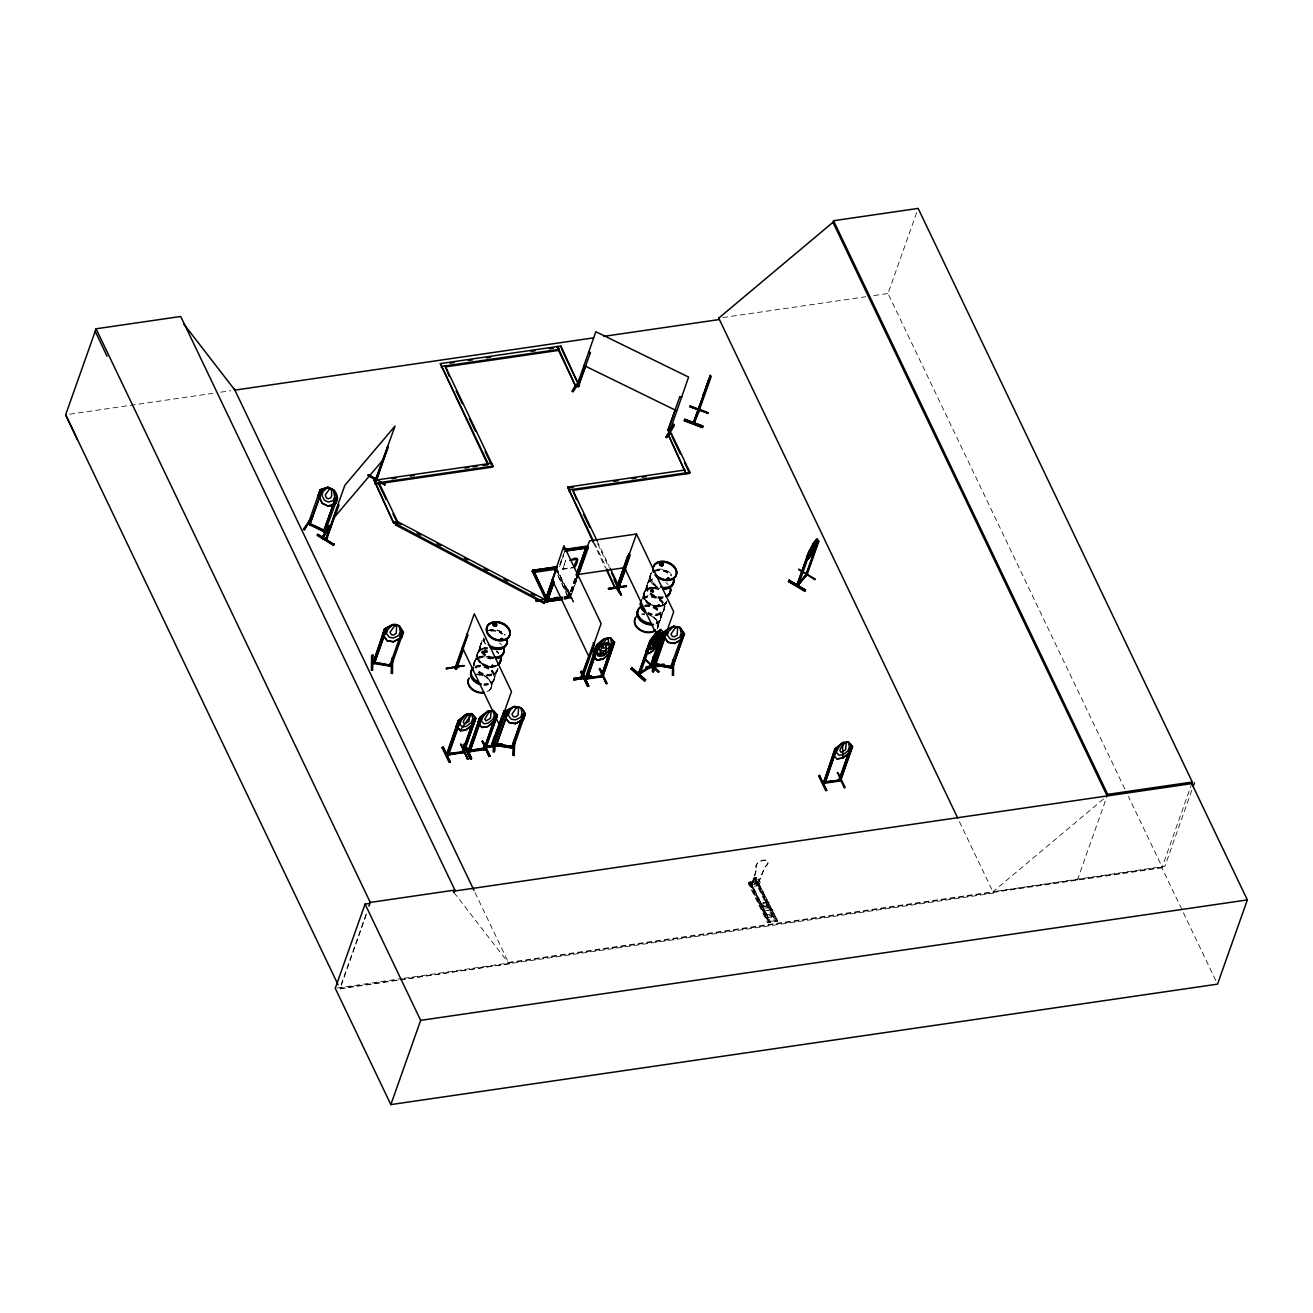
<?xml version="1.0" encoding="UTF-8"?>
<svg xmlns="http://www.w3.org/2000/svg" width="1313" height="1313" viewBox="0 0 1313 1313"><rect width="100%" height="100%" fill="white"/><g stroke="black" fill="none" stroke-linecap="round" stroke-linejoin="round"><path stroke-width="0.75" stroke-dasharray="5 3.75" d="M570.515 593.295L571.647 593.657L570.531 593.131M571.549 593.739L570.761 593.804M474.009 665.658L474.042 662.737M477.128 653.94C475.667 663.442 488.206 669.335 496.101 666.167M484.234 651.133L485.203 650.083M486.319 650.575L484.513 650.46L484.563 651.757M486.073 650.23L486.893 651.035L485.876 652.249M486.893 651.035L486.499 651.888L486.319 650.378M491.472 665.363L492.473 666.561M492.326 665.166L492.145 666.085M492.966 665.642L492.03 666.003M491.702 666.282L492.588 664.92L492.162 665.986M493.294 666.216L493.097 665.33L492.654 666.118M643.665 593.558C642.205 602.027 652.479 607.64 659.865 606.524M643.698 593.558L645.914 600.845M650.871 590.916L652.298 591.556M652.824 591.359L652.856 589.997M653.332 591.178L653.053 590.194M658.19 604.669L659.011 606.179M659.257 605.342L658.584 604.669L659.914 605.441M657.321 628.697C660.784 622.296 653.989 615.731 648.031 614.369A12.162 8.83 19.5 0 1 657.157 628.451M659.077 605.753L659.635 604.932L658.945 605.753M659.914 605.638L659.257 604.571M661.227 615.567L660.291 620.278M663.574 610.988L667.119 600.501M480.148 646.094L474.551 662.015M494.607 677.935L497.364 669.909A12.112 8.797 19.5 0 1 488.567 675.965A12.112 8.797 19.5 0 1 476.225 670.631M646.702 585.762L641.121 601.633M649.984 576.456L647.178 584.433M661.145 617.537L663.902 609.511M755.763 881.286L754.466 879.398L755.287 878.134M649.935 575.98L650.903 573.518M754.039 878.61C755.303 878.299 755.549 880.514 754.007 878.561M755.549 879.234L754.171 879.398L755.418 878.594M556.056 566.904L570.088 596.135L564.229 597.185M476.996 654.366L479.639 649.902L484.678 647.818L481.953 648.573M489.142 690.95L491.653 686.863L489.404 679.609M643.534 593.968C644.716 587.863 652.249 586.287 657.419 587.847M658.19 626.514L657.304 628.697M754.269 877.461C754.811 879.431 757.683 882.352 754.811 879.48M756.091 880.81L755.533 878.807M755.714 880.629L754.877 880.022L756.386 880.842M752.168 883.977L756.698 867.926A6.483 3.578 -26.2 0 1 758.816 861.985A6.483 3.578 -26.2 0 1 767.087 860.688A6.483 3.578 -26.2 0 1 764.97 866.646L758.159 883.37L751.824 884.535L751.052 886.735L759.817 885.372L760.588 883.173L758.619 879.168L757.322 881.039L777.23 921.004L757.831 881.335L758.619 879.168M752.316 884.289L756.862 868.238A6.483 3.578 -26.2 0 1 758.963 862.28A6.483 3.578 -26.2 0 1 767.235 861A6.483 3.578 -26.2 0 1 765.118 866.957L758.159 883.37M366.212 913.881L339.821 988.394L398.249 979.892M366.261 914.833L340.051 988.87L398.397 980.187M472.664 667.464L474.026 663.59M480.64 644.814L483.381 637.084M484.907 651.511L484.497 650.641M492.014 665.149L492.867 665.428M491.292 686.978L494.098 679.198M564.738 551.23L559.371 566.215L563.49 554.857M559.551 566.822L563.572 555.432M562.817 569.333L565.608 560.503L562.817 569.333L574.569 567.61M566.855 586.796L566.116 587.584L573.633 602.076L566.773 586.862M575.045 578.77L568.316 597.464L574.848 578.639M569.284 596.578L563.72 597.563M570.433 593.312C569.99 595.429 571.139 595.675 571.253 593.049M575.865 578.442L569.809 595.577L563.934 596.447M576.177 578.524L569.399 597.349L570.105 598.351L576.899 579.64M576.276 578.754L569.661 597.464L555.957 568.989M570.154 598.236L576.67 579.558M653.119 591.293L653.201 590.407M657.829 626.596L660.636 618.817M1124.847 789.015L888.015 293.505L918.148 208.406M777.148 921.004L756.961 881.926L758.11 881.794L777.69 921.201L767.613 922.76L748.213 883.321L750.544 880.432L752.513 884.437L751.889 886.193L759.291 885.028L759.915 883.288L757.946 879.283M751.889 886.193L749.92 882.188L750.544 880.432M753.58 878.134L752.447 882.172L753.58 878.134L756.255 877.708L755.123 881.745L756.255 877.708M759.653 903.459L768.433 902.097L759.653 903.459C758.569 911.206 775.802 908.53 768.433 902.097M763.362 911.025L772.142 909.663L763.362 911.025C762.279 918.755 779.495 916.08 772.142 909.663M767.087 905.363A2.166 1.576 19.5 0 0 764.888 902.786A2.166 1.576 19.5 0 0 763.477 905.149A2.166 1.576 19.5 0 0 767.087 905.363L767.235 904.969M766.644 917.689L775.425 916.326L766.644 917.689L768.466 922.136L749.362 883.189L748.246 883.354M775.425 916.326L777.394 920.331L776.475 921.414M1077.317 880.17L1107.138 795.941M1215.756 980.45L1161.939 867.844L1191.088 785.502M1191.827 790.295L1164.926 866.219L992.94 891.79L1105.579 797.254M474.009 662.737L476.668 658.552M484.349 651.084L485.629 650.542L486.286 651.757M495.132 673.503L497.939 669.203M493.688 680.791L494.689 675.965M490.783 689.095L491.62 686.896M650.821 573.666L649.853 578.426M650.953 591.145L651.264 589.882L651.084 591.359L653.053 591.605M653.267 590.866L651.035 590.489M653.431 590.899L652.413 591.868M658.355 605.08L659.536 604.85M493.737 680.708L492.047 682.629M647.522 582.956L649.443 580.789M759.439 882.91L750.741 884.798M756.009 879.759L756.19 880.678M754.204 879.464L754.45 879.25M755.533 881.072L756.025 880.366L755.041 880.481M663.557 611.037L661.686 613.122M477.866 652.134L479.655 649.919M644.404 591.736L648.343 588.536L657.288 588.224A12.145 8.814 19.5 0 0 644.076 593A12.145 8.814 19.5 0 0 651.822 604.998A12.145 8.814 19.5 0 0 666.397 602.29M651.199 573.256L651.297 573.042A12.145 8.814 19.5 0 0 657.468 585.861M573.157 602.125L566.609 587.338L573.633 602.076M647.588 582.841L646.603 587.797M756.173 880.58L754.039 877.544M568.234 597.3L557.927 575.307M569.858 596.2L557.648 570.663M493.524 657.862A12.309 8.928 19.5 0 1 481.674 651.346A12.309 8.928 19.5 0 1 482.757 641.351L480.985 643.304L480.033 648.113M491.39 665.297L492.884 665.002M659.799 605.654L658.568 605.835M659.897 606.524L664.903 604.472L666.676 602.257M664.936 604.44L666.544 602.618M569.12 595.872L565.197 596.496M755.336 880.465L756.042 880.022L755.238 881.318M479.508 650.28L484.546 648.195M665.067 604.062C659.142 608.247 650.542 606.048 645.947 600.878M755.451 879.644L754.417 879.661M749.542 883.157L758.11 881.794M770.698 922.3L769.32 922.497L749.92 883.058L750.79 882.467L770.698 922.3L749.854 880.531M751.299 882.861L749.92 883.058M755.254 882.188L756.633 881.991L775.983 921.48L774.654 921.644L755.451 882.188M757.076 881.975L757.831 881.335M767.826 922.76L768.942 922.596M769.533 922.497L750.79 882.697M484.612 650.181L486.122 650.132M651.051 590.062L652.856 590.194M651.117 590.308L653.119 591.063M658.076 604.751L659.142 604.472M775.885 921.513L756.124 881.827M755.303 880.186L755.385 878.906M648.359 588.585L654.153 587.748M651.379 589.652L653.185 590.128M651.281 589.931L651.74 589.685A1.887 1.362 19.5 0 1 653.693 591.802A1.887 1.362 19.5 0 1 650.526 591.572A1.887 1.362 19.5 0 1 651.79 589.553M496.232 665.806C488.846 668.498 478.9 664.411 477.079 656.402M657.189 621.837L655.926 619.244M753.76 878.479L756.436 878.069M749.92 882.188L757.322 881.039M759.521 883.436L750.757 884.305M761.622 907.464L770.403 906.101M765.331 915.03L774.112 913.667M768.614 921.693L777.394 920.331M400.416 979.892L509.067 963.742L474.009 890.395M722.807 317.582L865.841 296.738M873.9 295.573L888.015 293.505M69.687 414.186L212.722 393.342M220.781 392.177L230.858 390.7M562.621 568.923L574.372 567.216M564.048 596.857L570.121 596.233M563.983 597.875L569.858 597.021L563.819 597.989M564.393 598.974L570.302 598.219L564.393 599.204M508.41 962.396L1162.186 867.138L1128.376 796.4M337.293 988L402.172 978.546M404.191 978.251L1161.939 867.844M400.268 979.596L993.58 893.135L958.523 819.804M486.089 651.937L485.104 651.773M485.991 652.216L484.727 651.872M475.322 674.308L484.513 675.867L489.388 679.592M755.631 879.743L756.157 880.087M659.011 604.801L658.995 605.687M487.172 666.446L490.291 666.971M484.284 664.969L487.287 666.085M496.462 651.396L498.628 653.464M454.019 892.545L509.067 963.742M644.306 598.859L645.832 601.19M756.124 881.597L775.523 921.283M750.609 882.73L770.025 922.169M749.083 882.73L768.482 922.399M748.902 882.993L768.318 922.432M597.054 540.808L609.347 566.51M597.563 543.697L608.969 567.561M594.51 543.139L605.917 567.003M593.263 542.367L605.539 568.053M556.614 569.776L570.269 598.351M557.779 575.422L568.25 597.399M483.381 639.119L483.332 638.857A12.309 8.928 19.5 0 0 485.646 643.665M662.934 597.842A12.309 8.928 19.5 0 1 647.375 590.243A12.309 8.928 19.5 0 1 654.104 579.394M665.954 582.595A12.309 8.928 19.5 0 1 668.136 584.662M657.042 586.993A12.309 8.928 19.5 0 1 650.805 573.945M654.662 570.827A12.309 8.928 19.5 0 1 671.435 575.357M659.881 588.536A12.145 8.814 19.5 0 1 650.772 574.552M654.563 571.483A12.145 8.814 19.5 0 1 671.107 575.947M657.222 586.517A12.309 8.928 19.5 0 1 652.577 571.664M654.826 570.351A12.309 8.928 19.5 0 1 671.6 574.881M657.813 569.202A12.145 8.814 19.5 0 1 671.665 574.405M666.577 601.699A12.112 8.797 19.5 0 1 652.036 604.407A12.112 8.797 19.5 0 1 644.273 592.508A12.112 8.797 19.5 0 1 657.485 587.748M666.43 602.224A12.145 8.814 19.5 0 1 651.839 604.916A12.145 8.814 19.5 0 1 644.076 593A12.145 8.814 19.5 0 1 657.271 588.306M663.098 597.366A12.309 8.928 19.5 0 1 647.539 589.767A12.309 8.928 19.5 0 1 654.268 578.902M663.229 596.693A12.145 8.814 19.5 0 1 647.883 589.192A12.145 8.814 19.5 0 1 654.531 578.491M662.671 598.252A12.145 8.814 19.5 0 1 647.325 590.752A12.145 8.814 19.5 0 1 653.972 580.051M666.544 601.928A12.162 8.83 19.5 0 1 651.937 604.636A12.162 8.83 19.5 0 1 644.158 592.705A12.162 8.83 19.5 0 1 657.419 587.912M644.585 606.557A12.145 8.814 19.5 0 1 659.274 612.876A12.145 8.814 19.5 0 1 655.991 624.036M644.716 605.884A12.309 8.928 19.5 0 1 659.602 612.301A12.309 8.928 19.5 0 1 656.27 623.609M641.827 614.32A12.162 8.83 19.5 0 1 644.831 614.221M650.887 615.863A12.162 8.83 19.5 0 1 657.058 628.746M641.942 614.008A12.162 8.83 19.5 0 1 644.929 613.91M666.298 602.651A12.162 8.83 19.5 0 1 650.723 604.916A12.162 8.83 19.5 0 1 644.568 592.015A12.162 8.83 19.5 0 1 660.127 589.75M643.025 598.63A12.309 8.928 19.5 0 1 659.028 599.188A12.309 8.928 19.5 0 1 662.967 611.842A12.309 8.928 19.5 0 1 647.67 613.483M645.143 604.998A12.145 8.814 19.5 0 1 659.815 611.316A12.145 8.814 19.5 0 1 656.533 622.477M642.976 599.27A12.145 8.814 19.5 0 1 663.229 604.751A12.145 8.814 19.5 0 1 650.509 615.042M644.896 605.408A12.309 8.928 19.5 0 1 659.783 611.825A12.309 8.928 19.5 0 1 656.451 623.133M643.206 598.154A12.309 8.928 19.5 0 1 659.192 598.712A12.309 8.928 19.5 0 1 663.131 611.366A12.309 8.928 19.5 0 1 647.834 613.007M643.518 597.71A12.145 8.814 19.5 0 1 659.29 598.268A12.145 8.814 19.5 0 1 663.18 610.742A12.145 8.814 19.5 0 1 648.097 612.367M666.085 603.094A12.112 8.797 19.5 0 1 650.575 605.342A12.112 8.797 19.5 0 1 644.437 592.508A12.112 8.797 19.5 0 1 659.947 590.243M493.36 658.338A12.309 8.928 19.5 0 1 481.51 651.822A12.309 8.928 19.5 0 1 482.593 641.827M499.432 642.976A12.309 8.928 19.5 0 1 501.599 645.044M484.3 640.859A12.309 8.928 19.5 0 1 483.529 638.413M488.305 630.732A12.309 8.928 19.5 0 1 505.062 635.279M484.645 640.284A12.145 8.814 19.5 0 1 483.89 637.888M488.584 630.306A12.145 8.814 19.5 0 1 505.128 634.786M485.613 644.141A12.112 8.797 19.5 0 1 483.365 639.447M490.734 631.159A12.112 8.797 19.5 0 1 502.403 634.327M490.865 630.486A12.309 8.928 19.5 0 1 502.715 633.687M493.704 657.189A12.145 8.814 19.5 0 1 481.346 649.59A12.145 8.814 19.5 0 1 485.301 639.612M493.146 658.732A12.112 8.797 19.5 0 1 480.821 651.15A12.112 8.797 19.5 0 1 484.76 641.187M496.216 665.133A12.063 8.748 19.5 0 1 478.293 658.387A12.063 8.748 19.5 0 1 487.862 647.654M496.511 650.903A12.063 8.748 19.5 0 1 498.645 652.922M475.372 667.677A12.112 8.797 19.5 0 1 493.376 674.439A12.112 8.797 19.5 0 1 483.758 685.222M475.454 667.004A12.309 8.928 19.5 0 1 493.737 673.881A12.309 8.928 19.5 0 1 483.972 684.828M478.293 674.669A12.096 8.781 19.5 0 1 489.93 681.07A12.096 8.781 19.5 0 1 488.879 690.884M475.519 674.258A12.063 8.748 19.5 0 1 490.094 680.544A12.063 8.748 19.5 0 1 486.844 691.623M475.93 666.118A12.112 8.797 19.5 0 1 493.918 672.88A12.112 8.797 19.5 0 1 484.316 683.663M475.618 666.528A12.309 8.928 19.5 0 1 493.918 673.405A12.309 8.928 19.5 0 1 484.136 684.352M473.977 665.937A12.112 8.797 19.5 0 1 490.389 659.192M497.742 669.417A12.309 8.928 19.5 0 1 488.813 675.571A12.309 8.928 19.5 0 1 476.274 670.155M474.026 662.999A12.309 8.928 19.5 0 1 490.652 658.535M497.922 668.941A12.309 8.928 19.5 0 1 488.978 675.095A12.309 8.928 19.5 0 1 476.438 669.679M474.157 664.903A12.309 8.928 19.5 0 1 490.816 658.059M497.922 668.35A12.112 8.797 19.5 0 1 487.599 674.373A12.112 8.797 19.5 0 1 475.29 666.791M474.535 664.378A12.112 8.797 19.5 0 1 490.931 657.632M495.74 666.512A12.063 8.748 19.5 0 1 477.801 659.783A12.063 8.748 19.5 0 1 487.386 649.032M495.953 666.101A12.162 8.83 19.5 0 1 477.883 659.307A12.162 8.83 19.5 0 1 487.533 648.491M660.275 620.327L658.387 622.411L660.193 620.425M650.69 591.392A1.756 1.264 19.5 0 0 653.611 591.605A1.756 1.264 19.5 0 0 651.855 589.504A1.756 1.264 19.5 0 0 650.69 591.392M763.345 905.494A2.166 1.576 19.5 0 0 766.973 905.707A2.166 1.576 19.5 0 0 764.757 903.147A2.166 1.576 19.5 0 0 763.345 905.494M478.063 658.913A12.112 8.797 19.5 0 0 496.068 665.675A12.112 8.797 19.5 0 1 478.063 658.945A12.112 8.797 19.5 0 1 487.681 648.13A12.112 8.797 19.5 0 0 478.063 658.945M498.513 653.414A12.112 8.797 19.5 0 0 496.363 651.396A12.112 8.797 19.5 0 1 498.497 653.464M484.152 651.79A1.756 1.264 19.5 0 0 487.09 651.987A1.756 1.264 19.5 0 0 485.318 649.902A1.756 1.264 19.5 0 0 484.152 651.79M484.005 651.97A1.887 1.362 19.5 0 0 487.156 652.184A1.887 1.362 19.5 0 0 485.252 649.935A1.887 1.362 19.5 0 0 484.005 651.97"/><path stroke-width="1.5" d="M371.628 655.564L371.431 670.073L372.482 670.237L372.81 655.056M373.023 661.522C376.831 664.263 373.023 659.471 372.974 662.671M373.22 661.555L372.974 663.475L384.676 628.927L392.702 624.545L399.119 625.612L403.551 632.16L401.647 637.511L393.44 641.794L387.023 640.728L383.691 635.952M389.83 665.445C390.092 669.17 393.358 661.719 391.274 666.397L372.777 663.278L374.681 663.098M382.592 634.195L384.479 628.845L392.702 624.545M372.974 663.393L384.676 628.927L386.416 629.879L374.287 663.607L386.317 629.14M391.766 664.624L389.977 664.23L390.24 665.034M392.62 658.962L392.472 673.553L391.422 673.372L391.914 658.847M391.881 658.19L391.422 673.372M393.44 641.794L387.171 640.613L383.691 635.787M394.606 625.907L396.674 626.088L396.247 633.326L393.506 635.065L391.422 634.721L390.043 632.308L394.606 625.743M399.119 625.612L400.219 631.504L398.807 635.508L393.506 637.987L389.354 637.314L386.383 633.457L387.811 629.452L392.751 624.709C401.975 621.788 401.926 637.232 403.272 632.16L391.126 666.479M401.647 637.511L393.391 641.647M653.365 671.764L653.497 657.353M653.431 671.961L653.841 656.779L653.677 671.271L652.38 671.796L652.692 657.239L653.726 656.828M684.5 633.884L680.068 627.335L673.651 626.268L665.428 630.732L653.529 664.985L655.581 665.396L655.089 663.508M663.754 636.066L668.12 642.336M680.955 639.923L674.39 643.518L667.972 642.303L674.39 643.37M672.469 668.12L653.792 664.542L654.416 666.085M670.582 667.299L672.913 666.38L670.927 665.954L670.68 666.889L654.727 663.574M670.927 665.954L672.716 666.348M673.553 662.507L673.438 675.276L672.371 675.112L672.83 659.93L673.438 675.243M667.07 629.715L673.651 626.268L679.921 627.614L684.204 634.392L682.612 633.408M674.39 643.518L680.807 639.841M675.555 627.63L677.623 627.811L677.196 635.049L674.455 636.789L672.371 636.444L670.992 634.031L675.555 627.466M679.921 627.614L681.168 633.227L679.757 637.232L674.455 639.726L670.319 639.037L667.332 635.18L668.76 631.176L673.7 626.432M618.472 588.421C611.694 583.53 628.533 606.524 617.766 587.764M617.849 586.944L616.65 586.451L626.35 586.386L608.428 588.487M493.721 624.807L494.115 623.773M495.969 625.185L493.967 624.2L495.149 625.448M501.697 639.546L501.369 638.528L502.698 639.119M502.469 638.939L502.764 639.333M502.715 639.185L502.108 640.055M617.323 588.24L618.029 589.652L629.895 555.809L629.009 553.988L616.437 588.322L617.405 588.29M660.258 564.409L661.112 563.195M662.261 565.164L662.441 563.687M667.381 578.475L668.875 579.394M668.974 578.656L667.808 578.935L668.514 577.983M494.246 752.037L494.853 736.888L494.492 751.331L493.196 751.857L493.704 737.332L494.64 737.594M494.492 751.331L494.574 737.397M513.826 746.621L496.856 744.553L495.001 743.256L511.594 746.605M506.572 710.907L508.279 711.712L506.539 710.743L494.443 745.062L496.363 744.898M504.684 715.995L506.358 710.661L514.565 706.41L520.982 707.691L525.413 713.96L523.51 719.475L515.303 723.709L508.886 722.593L505.554 717.768M506.358 710.661L514.565 706.41M511.709 746.752C516.337 748.229 508.755 748.968 513.432 746.408M511.922 746.293L511.66 748.213L523.444 713.665L525.134 714.124C523.641 706.591 513.219 703.391 509.674 711.285L508.262 715.29L511.233 719.179L515.369 719.901L520.67 717.44L522.082 713.435L520.834 707.641M513.186 755.32L513.58 740.877L514.647 741.024L514.236 755.5L513.186 755.32L513.941 740.22L514.253 755.484M515.303 723.709L523.329 719.393M516.469 707.789L518.553 707.986L518.11 715.24L515.369 716.964L513.301 716.603L511.922 714.174L516.469 707.625M511.479 748.016L523.444 713.665M523.51 719.475L515.254 723.561M658.962 631.192L657.911 637.199L654.35 641.089L654.448 637.609L659.11 631.323M798.632 569.612L815.389 579.115M326.1 538.051C329.579 537.674 324.327 538.954 327.511 537.542M375.895 481.526C376.683 477.85 375.37 481.264 376.437 478.851M621.279 595.052L614.024 579.919M384.66 484.858L381.361 482.921M836.758 748.394L825.024 783.172L823.349 783.5L834.789 749.05L842.536 742.813L848.493 741.911L852.547 746.523L840.55 780.989L838.646 780.48L839.286 781.087M501.861 745.341L483.988 747.245L501.73 743.897L501.878 745.292L501.73 743.897M484.169 746.621L501.747 744.028M484.3 748L483.89 747.228L501.582 744.487M573.929 679.953L573.781 678.476L591.392 675.9L573.797 678.509M591.523 677.229L573.929 679.822L591.506 677.295L591.375 675.85M646.373 666.906L646.505 668.251L664.083 665.494L663.935 664.083L646.357 666.741M556.121 566.904L556.318 569.169L532.832 572.599L532.684 570.318L532.257 571.385L546.782 601.781L562.456 599.45M553.462 583.054L546.782 601.781L546.372 600.451L562.03 598.17M693.379 423.114L699.041 408.917M694.626 422.392L693.789 421.719L693.248 423.18L710.464 375.272L705.278 389.518M698.844 411.609C695.792 410.92 702.389 406.291 698.647 411.839L711.104 376.831M699.222 410.69L698.45 410.378M455.037 667.808L455.824 669.433L467.674 635.59L467.034 634.277L467.674 635.59M455.742 669.285L455.398 666.643L456.94 667.94L456.071 666.495M492.933 745.538L504.832 712.007L504.192 710.694L491.505 744.504L493.491 744.569L492.703 743.158L491.899 743.437L492.982 745.85L493.425 744.619M545.026 598.712L546.044 598.712L545.453 601.387L557.286 566.133L545.355 599.828L545.995 601.141L545.158 598.843M545.305 601.19L546.011 600.977M545.716 598.449L546.52 600.845L553.265 581.938M546.947 601.617L553.544 582.923M582.562 677.475C579.673 673.635 584.367 675.342 582.709 677.623L594.477 643.944L593.837 642.631L581.183 676.605C584.219 677.426 579.41 676.376 582.283 676.589M667.381 630.503L655.203 666.068L654.219 663.246L653.529 664.985L665.806 630.995L667.053 632.226L665.806 630.995M463.899 752.579L464.654 751.217L462.357 752.103M823.3 782.729C822.004 780.858 827.879 780.841 824.892 783.27L836.709 748.968L835.134 749.214L823.448 783.401L825.434 782.006M838.646 780.562L839.188 779.183L841.026 779.036L840.78 780.907L823.448 783.401M485.876 747.655L470.333 750.79L468.593 750.084C468.807 755.664 470.53 747.13 468.938 750.823M470.448 750.527L468.446 750.199M483.923 747.934L483.972 749.772L485.908 748.246M598.695 644.798L587.19 678.969L586.944 677.131L585.713 677.311L585.237 679.248L587.617 677.738M602.634 676.769L614.533 642.27L602.848 676.687L603.291 675.456L601.42 675.818M704.999 391.307L703.226 395.82L703.259 394.606M703.226 395.82L703.177 394.803M710.579 375.551L693.707 422.031L694.347 420.57M689.899 406.587L708.117 413.447M709.381 378.571L710.382 375.485M809.497 550.59L796.827 585.631L808.66 551.739L810.302 551.165L808.857 551.821C821.987 526.431 817.441 546.06 809.776 554.71L808.824 553.922M708.511 380.754L709.923 377.126M709.036 379.391L704.983 391.372L708.364 381.673M77.451 439.74L65.65 414.777L96.095 328.792L180.718 316.466L454.889 890.083L454.019 892.545L453.379 891.199L1191.761 783.615L1192.319 782.023L918.148 208.406L833.525 220.732L832.967 222.307L718.654 318.189L719.294 319.535M304.304 529.796L312.084 516.961L304.304 529.796L303.336 529.32L312.051 516.945M320.109 489.749L318.206 495.099L322.128 503.273L328.02 506.161C338.048 506.72 340.1 496.216 333.765 489.995L327.889 487.123L320.191 489.618L308.128 524.018L310.131 524.461M308.637 522.279C313.43 523.411 304.632 524.347 309.08 522.344L310.18 524.002L325.772 531.207M309.901 523.542L309.622 524.905L322.145 490.143M337.392 498.267L333.551 490.225L327.84 487.435L320.274 489.897L321.882 490.685L309.95 524.363M324.262 529.812C327.397 529.566 325.329 534.358 323.572 531.584L335.504 497.89L337.343 498.234M335.767 497.463L323.572 531.584M329.415 526.037L330.137 526.513L322.67 538.773L321.701 538.297L329.514 525.479L330.203 526.611M325.591 532.011L324.065 531.191L324.541 529.894L325.854 530.698M325.706 530.55L324.885 532.389L337.474 498.136L335.504 497.89M338.426 504.75L326.133 539.906L338.426 504.75L338.163 506.096M339 505.078L326.231 539.791M334.109 544.6L317.844 534.161L317.122 535.409L333.584 545.223L317.598 534.768L334.011 544.665L334.355 543.894M485.104 451.409L491.243 464.26L491.62 463.21L374.156 480.328L393.736 523.132L397.15 522.623L400.777 524.544M326.592 538.33L325.558 539.561L344.843 485.285L395.082 426.036L375.058 481.198L387.827 446.502L376.946 479.376M376.06 478.982L374.894 481.182M388.402 446.847L375.633 481.543L376.47 480.542M376.568 480.41L377.061 479.278M379.752 482.298L384.807 484.382M558.009 349.34L575.767 386.482L579.197 385.989L560.963 346.025L440.347 363.603L487.812 464.769M441.316 367.492L441.693 366.425L559.157 349.324L557.812 346.484L557.434 347.535M393.736 523.132L374.156 480.328M552.576 582.266L544.074 603.422L395.541 524.921L397.527 521.573L378.932 482.659M395.541 524.921L397.527 521.573L546.159 600.189L545.716 599.319M372.925 655.056L371.628 655.581M374.681 663.607L375.108 662.376M389.469 666.118L389.863 664.312M389.616 666.068L401.959 631.29M389.813 666.249L390.109 664.296M492.966 466.049L492.605 467.1L375.124 484.218L375.502 483.168L492.966 466.049L445.123 365.933L449.128 376.158M557.172 347.568L557.549 346.517L575.767 386.482M559.157 349.324L558.796 350.374L445.37 366.901M446.551 669.105L446.157 668.284L464.375 665.74L446.732 668.35M560.602 347.075L560.963 346.025M369.101 903.475L365.08 904.066L335.258 988.295L390.847 1104.594L1217.528 984.143L1247.35 899.914L1191.761 783.615M368.92 906.233L370.266 902.408L96.095 328.792M454.987 668.153L474.288 613.811L511.479 691.623L492.293 745.784C490.488 743.224 494.164 744.931 492.211 745.751M455.709 667.874L467.641 634.179M456.399 666.774L455.644 669.367M456.432 669.351L463.555 648.868M576.177 384.233L571.943 391.225L572.911 391.701L580.576 378.801L579.361 379.03M456.35 726.22L458.171 720.722L465.934 714.485L471.876 713.583L475.93 718.211L463.784 751.972L446.896 755.221L448.98 753.711L448.34 752.989L448.603 754.811L460.354 721.149L458.516 720.886M576.817 386.055L578.672 386.235L576.768 386.12L595.839 331.729L688.603 377.077L669.86 430.91M463.981 751.939L448.915 753.941L447.126 753.17L447.044 755.123M460.108 720.64L448.275 754.236L446.42 754.515L458.352 720.739L446.83 755.09L464.031 752.48M577.983 386.695L578.852 385.513M578.163 386.678L590.423 352.541L588.848 351.786L590.177 352.967M576.67 385.891L578.245 386.662L585.696 365.917M448.603 754.811L449.03 753.58M450.064 762.147L442.924 747.409L442.054 747.639L449.095 762.295L449.949 762.049M467.641 759.488L460.797 744.208L467.838 759.341M471.367 758.832L464.654 743.7L471.433 758.996L470.448 759.144L463.489 744.52L470.497 759.062M471.433 758.996L464.704 743.7M462.028 752.234L474.108 718.293M462.274 752.743L462.75 750.806L464.408 750.708M462.668 752.759L474.141 718.523L475.716 718.277L471.744 713.747L472.762 718.556L471.351 722.56L466.361 726.319L462.504 726.91L459.829 724.3L461.257 720.295L465.967 714.617L471.876 713.583L460.256 730.52L466.279 729.782C484.382 713.566 467.379 733.097 460.256 730.52M463.932 752.661L475.651 718.113L473.862 723.529M495.477 720.312L487.779 726.68L481.822 727.55L477.751 722.905L479.639 717.555L487.418 711.351L493.376 710.481L497.446 715.125L485.383 749.592M468.462 751.972L479.819 717.571L487.533 711.646L493.245 710.645L497.233 715.208M468.495 752.054L468.905 750.741M532.865 571.319L546.503 600.353M470.021 751.66L469.775 749.838M469.693 751.791L480.87 719.36M469.906 751.824L481.773 717.998L479.934 717.735L467.822 751.446L485.433 748.886M533.784 571.352L547.619 600.517L554.299 581.626M684.812 471.022L685.173 469.972L567.708 487.09L593.263 542.367M568.693 490.98L569.071 489.913L689.965 472.303L671.37 433.388L667.94 433.897L684.467 470.317M489.043 756.436L482.331 741.139L489.043 756.436L489.979 756.206M482.429 741.172L489.24 756.288M483.808 749.739L495.592 715.437L497.184 715.208M539.577 600.533L536.18 601.042L546.208 598.859M484.12 749.69L495.592 715.437M484.169 749.772L486.105 748.246M468.249 751.922L485.35 749.51L485.695 747.671M481.74 727.386L487.714 726.516L495.296 720.295L497.43 715.716L495.838 715.946M504.192 710.694L492.277 744.389L492.917 745.702M555.957 568.989L555.727 567.873M544.074 603.422L546.044 600.09L561.882 597.858M546.142 601.239L553.183 580.806M496.166 744.783L496.593 743.486L495.28 743.322L494.624 745.226L513.186 748.312L525.184 713.977L523.411 714.321M496.347 745.39L508.279 711.712M577.359 558.78C566.379 581.626 587.108 551.575 571.483 559.633M576.21 574.946L586.123 546.815L587.682 547.029L566.034 550.147M576.374 575.028L586.32 546.947M577.228 574.634L587.338 546.077L563.835 549.49M576.735 576.949L589.504 540.874L636.493 534.014L673.7 611.842L654.58 666.151L653.858 664.854M576.949 576.883L587.584 546.602L566.001 549.622M577.326 577.687L587.617 546.963M390.847 1104.594L420.669 1020.365L365.08 904.066M577.507 577.769L588.175 547.816L587.338 546.077M608.772 589.045L626.58 585.959L608.756 589.324L608.362 588.503L614.287 587.6M581.561 671.55L588.601 686.289L587.617 686.436L580.641 671.846L581.561 671.55L588.601 686.289M679.773 396.789L681.611 397.133L679.773 396.789L667.841 430.483C673.454 431.714 665.182 427.464 670.287 429.679M675.292 409.738L667.956 430.697L668.793 428.793L667.972 429.515M666.019 437.213L673.733 424.345L674.406 425.494L666.988 437.689L666.019 437.213L673.733 424.345M589.11 656.008L581.905 676.326L582.545 677.639M581.741 675.194L582.595 675.227L582.02 677.885L601.124 623.577L563.917 545.748L545.125 601.108M669.154 431.288L669.86 430.024M618.62 587.748L615.19 588.257L606.787 568.841M627.532 556.023L616.519 588.306M670.992 434.439L671.37 433.388M616.683 588.454L629.009 553.988M616.749 587.453L617.455 586.402L617.208 588.372L636.493 534.014M585.631 679.281L596.988 644.88L584.991 678.739L602.421 676.211L603.044 674.948L601.387 675.03M618.39 588.273L629.863 554.398L628.451 554.611M598.63 644.24L597.103 645.028L604.587 638.66L610.545 637.79L614.615 642.434M587.009 679.002L598.876 644.174M617.963 589.504L625.759 569.087M702.98 426.151L684.762 419.323L702.997 426.118L702.455 427.562L684.27 420.62L684.795 419.224M689.817 406.817L708.314 412.955L690.113 406.062M599.516 669.006L606.409 683.597M601.091 675.243L601.338 677.065L601.288 675.145M600.894 676.966L612.761 642.746L614.353 642.517L610.414 637.937L611.448 642.763L610.02 646.767L605.03 650.509L601.173 651.084L598.482 648.458L599.91 644.453L604.62 638.774L610.545 637.79M601.288 676.999L612.761 642.746M698.007 411.609L710.497 376.306M710.481 376.585L693.97 423.492L694.298 420.702M606.212 683.728L599.483 668.432M686.157 473.862L667.94 433.897M572.747 490.389L689.588 473.353L689.965 472.303M631.914 667.661L630.946 668.842L644.617 681.037L645.586 679.871L631.832 667.726L645.586 679.871M646.242 651.1L650.312 640.498L638.742 674.685C639.661 671.534 643.025 670.795 650.723 666.331M650.165 640.367L638.266 674.258L640.514 672.683L638.84 672.732M638.479 674.012L651.609 639.086M639.086 674.57L640.17 672.092M645.11 659.257L658.47 672.158L659.192 671.632L645.06 659.241L658.47 672.158M640.071 674.045L652.003 640.137L650.329 640.481L656.467 632.489L660.899 629.551L656.319 632.357L650.181 640.531M638.413 674.16L652.167 665.346C649.837 662.852 653.218 668.415 649.935 666.774L661.998 632.997L663.18 632.242M651.691 664.706L650.345 665.412L650.411 667.201L663.377 632.078L660.751 629.403M660.406 639.054L659.323 642.681M650.624 667.135L663.377 632.078M651.724 666.577L663.065 632.078M654.924 663.377L654.432 665.97M655.597 661.457L660.997 646.177M662.359 642.369L666.413 630.913M654.251 665.888L655.171 663.492M655.253 664.69L655.679 663.377M655.63 665.33L655.663 664.181M670.369 667.775L682.924 633.014L684.5 633.719L672.272 668.087L684.27 633.736M653.726 665.018L672.272 668.087L672.519 666.167M789.179 580.149L788.407 581.462L804.771 591.359L805.542 590.046L789.129 580.231L805.542 590.046M818.376 540.825L811.401 555.186L808.168 558.928L806.691 557.155L813.666 542.794L817.08 539.167L818.376 540.825L805.903 576.177L806.97 574.946M797.533 584.531L798.961 583.596L797.303 584.072L798.435 585.073L797.516 585.992L806.395 574.602M806.822 573.371L805.706 574.454L806.871 575.061L797.401 585.975L810.252 549.917L813.847 542.975M798.435 585.073L810.302 551.165M805.805 574.273L806.084 576.062L807.462 573.797L805.837 574.421M805.329 575.833L818.229 541.022L817.08 539.167M806.461 573.502L806.33 574.946M818.081 540.89L818.787 541.366L806.888 575.127M814.864 579.722L798.764 569.103M819.476 775.802L826.681 790.475L825.713 790.623L818.623 776.016L819.837 775.195M824.958 781.317L824.777 782.663M837.169 773.242L838.154 773.094L845.227 787.669L844.259 787.816L837.513 772.569M838.826 780.546L850.873 746.211M838.892 781.071L850.758 746.851L852.334 746.605M839.319 781.169L841.091 779.577M840.583 780.267L840.845 779.069M823.349 782.794L840.402 780.299L852.465 746.375M833.525 220.732L1107.696 794.365L1107.138 795.941L832.967 222.307M1193.156 786.487L1194.502 782.696M706.821 385.054L709.217 379.096M705.984 387.187L708.675 379.785M684.27 420.62L702.488 427.464M684.533 419.93L702.767 426.741M705.738 387.729L707.674 382.838M703.029 395.755L705.688 388.648M496.117 624.758L494.197 625.103M496.265 624.791L495.411 625.316M502.206 638.545L500.713 638.988L501.894 639.858M502.649 639.546L501.845 640.071M662.425 565L662.573 563.638L661.063 563.08M667.25 578.59L668.251 578.015M669.22 579.328L668.678 578.212M705.311 389.436L706.427 388.484L705.114 389.354M699.747 409.508L694.167 423.262M326.674 538.56L327.544 537.624M555.973 567.167L555.415 567.873M823.628 781.678L825.532 782.269M839.253 779.315L840.615 779.019M798.353 585.024L797.648 584.433L797.5 585.861M788.407 581.429L805.246 590.735L788.834 580.92M811.221 555.087L816.391 546.241M656.451 632.39L650.903 642.976L652.627 644.338L659.503 637.462L660.784 629.731M655.203 645.471C643.633 653.349 661.309 641.089 661.342 637.297L658.847 634.753L654.432 637.691L649.016 648.327L650.723 649.689C655.761 646.8 660.111 640.99 658.732 634.934L661.03 637.297M572.911 391.701L577.146 385.497M578.738 385.874L579 384.89L577.178 384.151M668.317 430.09L669.417 431.238M630.946 668.809L631.635 668.251L645.34 680.561M644.634 681.004L631.028 668.711M320.356 489.765L321.619 491.095M318.419 495.149L322.259 503.191M329.53 489.06L331.516 489.864L331.746 495.329L330.909 497.676L328.332 498.842L326.428 497.922L325.23 494.903L329.612 488.928M309.819 524.215L308.128 524.018L325.148 532.356M322.128 503.273L328.102 506.03M333.551 490.225L334.634 496.741L333.207 500.745L328.25 502.058L324.459 500.187L321.816 495.182L323.228 491.16L327.922 487.304L333.765 489.995M327.971 505.981L335.619 503.388M321.701 538.297L329.514 525.479M467.674 715.011L464.096 719.869L463.276 722.216L464.49 723.988L469.02 721.346L469.594 714.715L467.756 715.175M844.292 743.339L840.714 748.197L839.893 750.544L841.108 752.316L845.638 749.674L846.212 743.043L844.374 743.503M545.732 599.959L546.651 599.385L532.848 570.531M489.175 711.892L484.76 719.081L485.991 720.87L490.52 718.244L491.095 711.613L489.24 712.04M608.346 639.07L606.343 639.185L602.765 644.027L594.92 650.198L598.991 654.842L604.948 653.972L612.646 647.621L608.576 642.976L602.618 643.846L595.199 650.28M606.376 644.256L604.44 644.535L600.862 649.377L600.041 651.724L601.272 653.513L605.802 650.887L606.294 644.092M654.416 637.609L648.146 645.75L650.772 648.425M491.653 744.471L492.736 743.027L492.194 745.866M618.997 588.175L618.604 589.356L617.931 588.093M581.265 676.474L581.938 677.738M391.963 665.166L390.24 664.952M834.789 749.05C852.761 735.477 837.727 744.537 836.447 752.628L839.122 755.238L842.962 754.647L847.968 750.888L849.38 746.884L848.362 742.075L852.547 746.523M325.657 539.446L327.035 537.099M384.528 485.121L385.037 484.464L381.738 482.511M332.911 518.98L383.15 459.731M471.679 758.29L464.556 743.782M588.7 685.665L581.725 671.074L580.641 671.846M588.536 686.141L581.413 671.649M818.787 541.366L817.359 542.023M797.385 584.121L798.14 583.284M495.74 625.562L496.117 624.528L494.525 623.462M501.041 638.561L501.845 639.579M660.521 563.293L660.833 564.623M660.341 563.983L661.407 563.179M662.573 564.574L661.21 565.329M669.072 579.493L669.187 578.606M652.167 665.199L649.935 666.774M651.658 666.512L638.873 674.587M601.633 652.922L597.415 655.729L599.86 653.218M372.35 670.106L372.449 655.63M532.651 570.367L556.138 566.953L532.618 570.318L546.602 599.565L562.259 597.284M536.196 600.763L540.103 600.172M832.902 754.401L836.939 759.012L842.897 758.11L850.578 751.709L842.782 757.814L837.087 758.848M604.587 638.66C597.94 642.139 587.453 654.268 597.021 660.029L602.979 659.159L610.676 652.807L602.913 658.995L597.021 660.029M608.264 638.906L608.526 643.189L612.432 647.686L604.948 653.972M310.984 517.141L311.838 517.667M544.665 599.762L545.387 601.223M618.636 589.553L618.292 586.714M372.843 662.737L391.34 665.855M495.001 743.256L494.574 744.471M375.895 480.197L368.034 475.388M587.059 679.133L585.286 678.542M650.805 640.892L652.003 640.137M663.656 632.669L661.998 632.997M648.737 653.628L653.152 650.69L659.438 642.631L653.021 650.657L648.737 653.628L646.406 650.953M495.411 623.905L493.901 623.954L494.148 625.448M495.904 625.497L493.704 624.906M660.866 563.261L660.324 564.639M667.464 578.245L668.383 578.015M639.316 673.372L638.84 672.945M616.306 587.633L617.077 587.682M587.732 686.338L580.756 671.747M587.978 547.915L564.574 551.263M806.28 574.585L798.78 583.875M797.943 584.761L805.64 574.946M644.946 659.766L658.617 671.961M660.505 564.492L662.425 564.738L660.964 563.622M668.235 578.721L668.744 578.147M501.106 638.528L502.354 639.136L501.435 638.988M502.108 639.234L501.271 639.333M694.446 422.13L693.691 421.949M594.477 643.944L593.23 642.73M446.486 668.809L463.784 665.609M646.111 667.447L663.804 664.903M471.81 713.895L465.934 714.485L458.171 720.722M504.832 712.007L503.585 710.776M458.762 721.395L460.354 721.149M474.387 719.032L475.963 718.785M442.005 747.721L443.236 746.867L450.178 761.524M460.551 744.914L461.487 744.684M483.89 747.228L501.599 744.684M484.284 747.885L501.861 745.226M448.669 753.432L462.586 751.873M467.888 758.783L460.797 744.208M842.618 742.977L848.493 741.911M835.38 749.723L836.955 749.477M851.005 747.36L852.268 746.441M825.286 781.76L839.188 780.201L823.776 782.269M840.976 779.758L839.319 779.84M593.64 337.851L234.896 390.109L183.607 323.769M603.767 336.374L719.409 319.519L718.769 318.173L957.653 817.95M450.096 363.176L454.15 362.585M468.314 360.517L472.368 359.926M486.549 357.858L490.602 357.267M531.109 351.375L535.162 350.784M549.326 348.716L553.38 348.126M576.144 385.431L579.575 384.922M391.996 478.72L396.05 478.129M410.23 476.061L414.284 475.47M464.917 468.101L468.971 467.51M473.008 466.919L477.062 466.328M483.135 465.442L487.189 464.851M569.366 487.845L573.42 487.254M613.926 481.346L617.98 480.755M632.144 478.687L636.198 478.096M642.27 477.21L646.324 476.619M394.097 522.082L397.527 521.573M567.643 550.508L587.223 547.652M569.711 560.339L577.539 559.19M532.422 571.27L555.908 567.84L532.257 571.385M577.572 574.552L624.561 567.708L655.712 632.866M615.567 587.19L618.981 586.698M546.306 599.007L550.229 598.433M554.135 597.858L558.058 597.3M546.536 599.893L562.276 597.464M546.192 600.566L562.621 598.17M562.44 599.253L546.799 601.633M597.349 645.536L598.941 645.307M613.007 643.255L614.336 642.352M598.909 654.678L604.899 653.841M599.237 669.138L600.238 668.957L607.197 683.581M585.417 679.231L602.667 676.704M480.181 718.227L481.773 717.998M463.473 744.553L464.457 744.405M482.068 741.829L483.069 741.664L490.044 756.255L483.053 741.632M485.465 747.622L484.563 748.459M470.087 750.281L483.791 748.279M1107.696 794.365L1192.319 782.023M370.266 902.408L454.889 890.083M420.669 1020.365L1247.35 899.914M485.006 748.787L497.446 715.125M604.489 654.727L605.917 654.153M508.459 710.628L496.133 745.505L513.202 747.819M511.84 746.178L513.629 746.588M586.763 678.493L587.387 677.229M665.658 630.814L667.365 631.602L665.428 630.568L663.541 636.083L667.972 642.467M672.584 660.62L673.569 660.702M655.942 663.951L670.68 666.38M384.709 629.6L386.416 629.879M374.993 662.228L389.731 665.166L374.993 662.72L374.73 661.736M661.588 565.345L660.242 564.508M547.587 600.238L533.735 571.122M515.254 723.397L509.034 722.478L505.571 717.62M602.601 676.179L587.256 677.59L601.206 676.097M578.409 385.464L577.244 384.824M309.868 523.608L323.966 530.189M690.064 406.111L708.314 412.988M698.319 410.723L694.232 420.931M618.357 586.862L617.865 589.586M578.459 385.398L576.932 384.676M576.932 385.48L578.491 386.235M668.104 430.057L669.679 430.828M583.924 365.424L676.671 410.772M308.391 523.608L325.263 531.781M417.074 533.16L420.702 535.08M436.999 543.697L440.626 545.601M464.178 558.058L467.789 559.962M484.103 568.578L487.714 570.499M504.011 579.115L507.639 581.035M531.191 593.476L534.818 595.396M395.919 523.854L544.435 602.372M464.228 750.741L463.784 751.972M370.184 475.7L376.815 479.606M368.28 474.682L385.054 484.497M368.149 475.125L376.437 480M815.701 541.235L811.303 551.312L814.651 542.45M811.401 555.186L808.168 558.928M806.986 557.089L808.086 558.616M661.194 637.15L655.056 645.34M648.704 653.316L646.259 650.821M616.929 587.174L617.734 587.124M625.973 585.795L626.334 586.665M535.835 600.189L536.18 601.042M456.563 726.155L460.387 730.373M456.284 726.073L460.338 730.685M595.134 650.116L599.122 654.695M477.965 722.823L481.887 727.238M842.897 758.11L842.536 742.813M819.542 775.737L826.681 790.475M671.829 436.211L680.298 453.904M684.516 462.75L689.588 473.353M561.439 348.848L576.653 380.672M660.029 641.909L661.768 645.536M597.054 540.808L572.501 489.421L576.505 499.646M610.217 568.348L618.111 584.859M583.53 514.335L589.668 527.186M611.595 573.059L615.978 582.25M567.708 487.09L593.624 541.317M606.409 569.891L615.19 588.257M612.432 647.686L610.578 652.938M608.576 642.976L602.683 644.01L601.928 646.373L603.159 648.162L605.08 647.883L608.526 643.189L609.56 648.113L608.132 652.118L603.127 655.86L599.27 656.418L596.594 653.808L598.006 649.787L602.618 643.846M602.979 659.159L597.152 659.881L593.23 655.466M556.187 571.664L554.349 568.053L556.023 571.812M552.002 579.443L589.192 657.255M456.153 390.847L462.291 403.698M469.315 418.371L475.454 431.222M440.347 363.603L488.19 463.702M493.376 710.481L487.468 711.482L482.741 717.144L481.313 721.149L484.005 723.775L487.862 723.217L492.867 719.475L494.279 715.47L493.245 710.645M462.357 647.49L493.491 712.647M496.084 718.08L499.547 725.318M378.554 483.709L386.17 499.629M392.932 513.777L397.15 522.623M234.239 388.763L474.009 890.395M65.65 414.777L338.048 984.701M95.225 331.253L107.026 356.217M653.94 572.091A12.145 8.814 19.5 0 1 665.642 561.57A12.145 8.814 19.5 0 1 675.325 576.44A12.145 8.814 19.5 0 1 655.45 574.388M652.971 568.135A12.112 8.797 19.5 0 1 669.335 563.737A12.112 8.797 19.5 0 1 673.897 578.36A12.112 8.797 19.5 0 1 655.171 575.192M653.103 567.659A12.162 8.83 19.5 0 1 669.515 563.261A12.162 8.83 19.5 0 1 674.094 577.933A12.162 8.83 19.5 0 1 655.302 574.749M653.792 572.435A12.162 8.83 19.5 0 1 653.053 570.023M673.356 580.674A12.145 8.814 19.5 0 1 662.967 589.061M673.717 580.133A12.309 8.928 19.5 0 1 663.18 588.651M673.881 579.657A12.309 8.928 19.5 0 1 663.36 588.175M670.615 588.405A12.145 8.814 19.5 0 1 665.921 595.971M673.914 579.115A12.145 8.814 19.5 0 1 660.439 586.977M670.598 588.963A12.309 8.928 19.5 0 1 665.822 596.627M670.024 592.311A12.145 8.814 19.5 0 1 667.595 596.233M670.418 589.439A12.309 8.928 19.5 0 1 667.907 595.79M644.896 612.301A12.145 8.814 19.5 0 1 641.384 601.059M650.854 623.298A12.145 8.814 19.5 0 1 639.168 616.864A12.145 8.814 19.5 0 1 640.235 607.016M655.614 629.977A12.112 8.797 19.5 0 1 639.037 628.829A12.112 8.797 19.5 0 1 637.133 615.846M653.546 624.332A12.309 8.928 19.5 0 1 639.513 619.063A12.309 8.928 19.5 0 1 639.743 607.935M650.674 623.97A12.309 8.928 19.5 0 1 638.824 617.455A12.309 8.928 19.5 0 1 639.907 607.459M645.143 611.349A12.309 8.928 19.5 0 1 641.597 599.959M645.438 610.742A12.145 8.814 19.5 0 1 641.089 601.633M644.978 611.842A12.309 8.928 19.5 0 1 641.433 600.435M653.3 624.758A12.145 8.814 19.5 0 1 640.449 620.622A12.145 8.814 19.5 0 1 638.085 610.348M655.45 630.486A12.145 8.814 19.5 0 1 640.12 630.224A12.145 8.814 19.5 0 1 635.344 618.111M507.31 641.844A12.112 8.797 19.5 0 1 488.305 644.617M506.802 641.056A12.112 8.797 19.5 0 1 490.389 647.801M507.179 640.531A12.309 8.928 19.5 0 1 490.504 647.375M504.061 648.786A12.112 8.797 19.5 0 1 493.688 657.173M507.343 640.055A12.309 8.928 19.5 0 1 490.685 646.899M503.453 652.709A12.112 8.797 19.5 0 1 496.133 658.634M503.88 649.82A12.309 8.928 19.5 0 1 496.396 658.24M504.061 649.344A12.309 8.928 19.5 0 1 496.56 657.747M500.893 657.6A12.063 8.748 19.5 0 1 498.431 663.836M498.284 664.378A12.112 8.797 19.5 0 0 500.762 658.125A12.096 8.781 19.5 0 1 498.234 664.444M478.277 682.038A12.112 8.797 19.5 0 1 473.714 667.414M480.689 684.713A12.112 8.797 19.5 0 1 473.156 668.974M480.837 684.303A12.309 8.928 19.5 0 1 473.205 668.317M481.018 683.827A12.309 8.928 19.5 0 1 473.369 667.841M484.152 692.345A12.063 8.748 19.5 0 1 471.4 688.225A12.063 8.748 19.5 0 1 469.053 678.033M483.988 692.936A12.112 8.797 19.5 0 1 471.17 688.8A12.112 8.797 19.5 0 1 468.823 678.558M500.401 658.995A12.063 8.748 19.5 0 1 497.939 665.215M500.663 658.519A12.162 8.83 19.5 0 1 498.185 664.805M657.074 636.542L656.024 642.549L652.463 646.439L652.561 642.96L657.074 636.542M573.65 679.1L591.211 676.441L573.65 679.1M660.062 564.902A1.756 1.264 19.5 0 0 662.999 565.099A1.756 1.264 19.5 0 0 661.243 563.014A1.887 1.362 19.5 0 0 659.914 565.082A1.887 1.362 19.5 0 0 663.065 565.296A1.887 1.362 19.5 0 0 661.178 563.047A1.756 1.264 19.5 0 0 660.062 564.902M493.54 625.283A1.756 1.264 19.5 0 0 496.462 625.497A1.756 1.264 19.5 0 0 494.706 623.396A1.887 1.362 19.5 0 0 493.376 625.464A1.887 1.362 19.5 0 0 496.544 625.694A1.887 1.362 19.5 0 0 494.64 623.445A1.756 1.264 19.5 0 0 493.54 625.283M488.945 634.786A12.096 8.781 19.5 0 0 509.198 636.181A12.096 8.781 19.5 0 0 497.036 621.738A12.096 8.781 19.5 0 0 488.945 634.786M488.682 635.558A12.063 8.748 19.5 0 0 508.886 636.953A12.063 8.748 19.5 0 0 496.757 622.543A12.063 8.748 19.5 0 0 488.682 635.558M488.781 635.098A12.162 8.83 19.5 0 0 509.149 636.51A12.162 8.83 19.5 0 0 496.921 621.968A12.162 8.83 19.5 0 0 488.781 635.098"/></g></svg>
